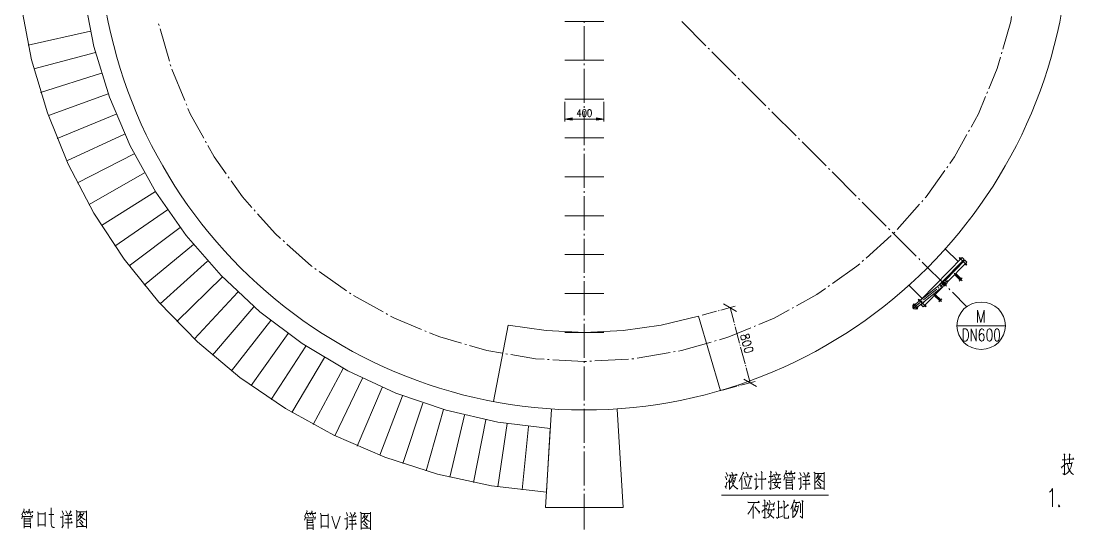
# Model space of a CAD drawing. Header units: millimetres. Extents: x 0 to 829, y 0 to 586.
# Drawn here: x 341.7 to 608.7, y 270.8 to 399.9 of the extents above; entities that cross this region are included whole.
import ezdxf

# ---------------------------------------------------------------- set-up
doc = ezdxf.new("R2010")
doc.units = ezdxf.units.MM

msp = doc.modelspace()

# ---------------------------------------------------------------- hatches: boundary and pattern name
h = msp.add_hatch(color=0)
h.dxf.hatch_style = 2
h.paths.add_polyline_path([(481.421722, 375.334389), (479.573167, 375.027472), (481.421722, 374.717028)])
h = msp.add_hatch(color=0)
h.dxf.hatch_style = 2
h.paths.add_polyline_path([(487.58475, 375.334389), (489.433306, 375.027472), (487.58475, 374.717028)])
h = msp.add_hatch(color=0)
h.dxf.hatch_style = 2
h.paths.add_polyline_path([(568.169778, 327.848031), (568.156725, 327.861083), (568.169778, 327.874136), (568.182831, 327.861083)])

# ---------------------------------------------------------------- linework, layer by layer
at = {"color": 0, "lineweight": 0}
for points in [[(357.575556, 406.661056), (360.14025, 393.467167), (364.070194, 380.611944), (369.323056, 368.2365), (375.845917, 356.481944), (383.564694, 345.475278), (392.391194, 335.339972), (402.233694, 326.181861), (412.979306, 318.106778), (424.511611, 311.199389), (436.707139, 305.537306), (449.424778, 301.187556), (462.530472, 298.188944), (475.876056, 296.583806)], [(341.651167, 403.817667), (344.325222, 390.052278), (348.325722, 376.614972), (353.613861, 363.625694), (360.133194, 351.211444), (367.827278, 339.492167), (376.622028, 328.570167), (386.436306, 318.554806), (397.174861, 309.537806), (408.738917, 301.607361), (421.015583, 294.837556), (433.891972, 289.288361), (447.248139, 285.016222), (460.953556, 282.056417), (474.881222, 280.444222)], [(590.624083, 392.793361), (592.638444, 399.781889), (592.857167, 401.062472)], [(376.544417, 399.178639), (376.660833, 398.765889)], [(376.897194, 397.940389), (379.271389, 389.703028)], [(489.433306, 399.813639), (479.573167, 399.813639)], [(484.505, 399.887722), (484.505, 399.457333)], [(484.505, 398.596556), (484.505, 389.967611)], [(515.316611, 393.647083), (509.217083, 399.746611)], [(359.240667, 397.315972), (343.460917, 393.798778)], [(516.233833, 392.733389), (515.926917, 393.036778)], [(360.524778, 391.957278), (344.907306, 387.76275)], [(489.433306, 389.9535), (479.573167, 389.9535)], [(522.943667, 386.023556), (516.844139, 392.123083)], [(587.071611, 382.700389), (589.195333, 387.829778), (590.031417, 390.733139)], [(590.267778, 391.558639), (590.387722, 391.967861)], [(379.50775, 388.881056), (379.627694, 388.468306)], [(379.885222, 387.649861), (383.166056, 379.73)], [(484.505, 389.106833), (484.505, 388.676444)], [(484.505, 387.812139), (484.505, 379.186722)], [(362.038194, 386.658556), (346.61475, 381.797278)], [(523.857361, 385.106333), (523.553972, 385.41325)], [(530.567194, 378.3965), (524.467667, 384.496028)], [(586.577722, 381.515056), (586.743528, 381.910167)], [(363.773861, 381.426861), (348.576194, 375.909417)], [(489.433306, 380.096889), (479.573167, 380.096889)], [(479.573167, 379.440722), (479.573167, 374.410111)], [(489.433306, 379.440722), (489.433306, 374.410111)], [(582.584278, 372.988417), (584.432833, 376.336278), (586.249639, 380.721306)], [(383.494139, 378.939778), (383.659944, 378.544667)], [(383.988028, 377.750917), (384.573639, 376.336278), (387.977944, 370.17325)], [(483.379639, 377.489861), (482.719944, 376.258667), (483.71125, 376.258667)], [(483.379639, 377.489861), (483.379639, 375.641306)], [(484.505, 378.322417), (484.505, 377.892028)], [(484.505, 377.027722), (484.505, 368.402306)], [(531.484417, 377.482806), (531.1775, 377.786194)], [(538.19425, 370.772972), (532.091194, 376.8725)], [(365.735306, 376.279833), (350.788111, 370.10975)], [(481.421722, 375.027472), (487.58475, 375.027472)], [(367.919, 371.217472), (353.2505, 364.412389)], [(581.959861, 371.863056), (582.168, 372.237)], [(388.394222, 369.421833), (388.598833, 369.047889)], [(489.433306, 370.23675), (479.573167, 370.23675)], [(539.107944, 369.85575), (538.804556, 370.162667)], [(545.817778, 363.145917), (539.71825, 369.245444)], [(577.200889, 363.735056), (578.417972, 365.449556), (581.547111, 371.111639)], [(370.314361, 366.253889), (355.952778, 358.827917)], [(389.015111, 368.296472), (390.5885, 365.449556), (393.66825, 361.113917)], [(484.505, 367.538), (484.505, 367.107611)], [(484.505, 366.246833), (484.505, 357.617889)], [(372.921389, 361.399667), (358.891417, 353.359861)], [(546.731472, 362.232222), (546.428083, 362.535611)], [(553.441306, 355.522389), (547.341778, 361.621917)], [(570.963778, 355.021444), (571.221306, 355.307194), (575.959111, 361.985278)], [(576.456528, 362.683778), (576.703472, 363.036556)], [(394.162139, 360.411889), (394.412611, 360.062639)], [(394.9065, 359.364139), (397.785167, 355.307194), (400.184056, 352.622556)], [(489.433306, 360.376611), (479.573167, 360.376611)], [(375.736556, 356.661861), (362.066417, 348.025861)], [(484.505, 356.757111), (484.505, 356.323194)], [(484.505, 355.462417), (484.505, 346.833472)], [(554.358528, 354.605167), (554.051611, 354.912083)], [(561.068361, 347.895333), (554.968833, 353.998389)], [(563.823556, 347.031028), (569.538556, 353.423361)], [(570.110056, 354.061889), (570.395806, 354.382917)], [(378.749278, 352.047528), (365.463667, 342.832972)], [(400.755556, 351.984028), (401.041306, 351.666528)], [(401.612806, 351.024472), (406.075444, 346.032667), (407.472444, 344.783833)], [(489.433306, 350.516472), (479.573167, 350.516472)], [(381.963083, 347.570778), (369.083167, 337.791778)], [(561.982056, 346.981639), (561.678667, 347.285028)], [(484.505, 345.972694), (484.505, 345.542306)], [(484.505, 344.678), (484.505, 336.052583)], [(555.9425, 339.784972), (562.331306, 345.496444)], [(568.691889, 340.271806), (562.592361, 346.371333)], [(562.966306, 346.071472), (563.252056, 346.3925)], [(385.360333, 343.231611), (372.914333, 332.909333)], [(408.110972, 344.212333), (408.432, 343.926583)], [(409.070528, 343.355083), (415.349972, 337.745917), (415.473444, 337.654194)], [(576.139028, 342.056861), (579.352833, 338.917139)], [(489.433306, 340.659861), (479.573167, 340.659861)], [(554.982944, 338.927722), (555.300444, 339.213472)], [(569.609111, 339.358111), (569.302194, 339.6615)], [(580.344139, 339.929611), (569.958361, 329.303944)], [(580.838028, 339.446306), (575.101861, 333.579611)], [(581.032056, 339.255806), (576.012028, 334.119361)], [(579.536278, 339.943722), (581.540056, 337.985806)], [(579.543333, 339.679139), (579.980778, 339.770861)], [(579.800861, 339.943722), (579.719722, 339.506278)], [(580.344139, 339.929611), (580.838028, 339.446306)], [(581.032056, 339.255806), (581.525944, 338.776028)], [(388.944556, 339.044139), (376.953639, 328.19975)], [(416.171944, 337.160306), (416.521194, 336.909833)], [(547.415861, 333.315028), (553.6565, 337.745917), (554.344417, 338.356222)], [(576.318944, 332.648278), (570.219417, 338.747806)], [(580.263, 338.716056), (575.705111, 334.052333)], [(580.315917, 338.666667), (575.863861, 334.112306)], [(581.525944, 338.776028), (576.505917, 333.639583)], [(580.192444, 338.786611), (580.386472, 338.596111)], [(581.092028, 338.162194), (581.529472, 338.253917)], [(581.353083, 338.426778), (581.271944, 337.989333)], [(392.705167, 335.015417), (381.1905, 323.663028)], [(417.223222, 336.415944), (424.21175, 331.455889)], [(484.505, 335.188278), (484.505, 334.757889)], [(484.505, 333.893583), (484.505, 325.268167)], [(574.710278, 332.567139), (576.601167, 334.091139)], [(575.6275, 333.999417), (574.981917, 333.480833)], [(576.304833, 333.156278), (576.505917, 333.523167), (576.3895, 333.918278), (576.022611, 334.119361), (575.6275, 333.999417)], [(578.308611, 335.974972), (580.298278, 334.027639)], [(578.414444, 335.593972), (579.825556, 334.214611)], [(578.693139, 335.876194), (580.100722, 334.496833)], [(580.365306, 334.768472), (579.589194, 333.971194)], [(579.825556, 334.214611), (579.966667, 334.158167), (580.10425, 334.218139), (580.160694, 334.35925), (580.100722, 334.496833)], [(396.635111, 331.1525), (385.621389, 319.316806)], [(538.32125, 327.677639), (543.514139, 330.545722), (545.666083, 332.07325)], [(546.368111, 332.570667), (546.717361, 332.817611)], [(566.903306, 332.817611), (570.222944, 329.572056)], [(568.169778, 327.861083), (574.798472, 333.209194)], [(568.727167, 327.169639), (575.355861, 332.51775)], [(575.419361, 332.524806), (570.413444, 327.406)], [(570.51575, 329.180472), (573.870667, 331.889806)], [(574.205806, 332.161444), (574.375139, 332.2955)], [(574.840806, 333.3115), (574.519778, 332.983417)], [(574.981917, 333.480833), (574.780833, 333.117472), (574.89725, 332.718833), (575.264139, 332.521278), (575.65925, 332.637694)], [(576.304833, 333.156278), (575.65925, 332.637694)], [(577.232639, 331.731056), (576.92925, 332.037972)], [(581.423639, 327.540056), (577.842944, 331.12075)], [(424.913778, 330.958472), (425.263028, 330.711528)], [(425.996806, 330.270556), (433.496861, 326.121889)], [(489.433306, 330.799722), (479.573167, 330.799722)], [(567.78525, 326.979139), (569.676139, 328.503139)], [(569.199889, 329.367444), (571.203667, 327.409528)], [(569.206944, 329.102861), (569.640861, 329.194583)], [(569.464472, 329.367444), (569.383333, 328.93)], [(571.044917, 329.039361), (569.919556, 327.889306)], [(570.011278, 328.774778), (570.177083, 328.912361)], [(573.140417, 330.686833), (575.130083, 328.7395)], [(573.24625, 330.305833), (574.657361, 328.926472)], [(573.521417, 330.588056), (574.932528, 329.208694)], [(574.392778, 328.658361), (575.172417, 329.452111)], [(574.657361, 328.926472), (574.798472, 328.870028), (574.936056, 328.93), (574.9925, 329.071111), (574.932528, 329.208694)], [(400.727333, 327.462444), (390.232194, 315.164611)], [(514.409972, 325.335194), (518.054167, 326.308861)], [(518.470444, 326.42175), (518.678583, 326.478194)], [(519.094861, 326.587556), (522.739056, 327.56475)], [(519.825111, 328.160944), (523.084778, 326.277111)], [(522.470944, 323.423139), (521.454944, 327.219028)], [(528.739806, 322.918667), (532.627417, 324.530861), (536.448, 326.640472)], [(537.195889, 327.05675), (537.573361, 327.261361)], [(568.586056, 328.196222), (568.116861, 328.122139), (567.802889, 327.765833), (567.795833, 327.293111), (568.092167, 326.922694), (568.557833, 326.830972), (568.970583, 327.060278), (569.139917, 327.504778)], [(567.929889, 328.160944), (568.977639, 326.859194)], [(569.919556, 327.889306), (570.413444, 327.406)], [(569.919556, 327.889306), (570.413444, 327.406)], [(570.755639, 327.585917), (571.193083, 327.677639)], [(571.016694, 327.8505), (570.935556, 327.413056)], [(584.178833, 323.476056), (584.178833, 326.555806), (585.05725, 323.476056), (585.939194, 326.555806), (585.939194, 323.476056)], [(404.974778, 323.948778), (395.015861, 311.209972)], [(434.248278, 325.709139), (434.622222, 325.501)], [(435.373639, 325.084722), (436.379056, 324.530861), (443.237056, 321.687472)], [(465.148083, 322.759917), (474.814194, 321.387611), (484.5685, 320.936056), (494.322806, 321.401722), (503.988917, 322.784611), (513.482167, 325.074139)], [(484.505, 324.403861), (484.505, 323.973472)], [(484.505, 323.112694), (484.505, 314.48375)], [(513.482167, 325.074139), (518.999611, 306.147611)], [(409.370389, 320.625611), (399.968861, 307.470528)], [(444.030806, 321.359389), (444.425917, 321.197111)], [(445.219667, 320.869028), (447.869028, 319.771889), (453.351194, 318.191444)], [(461.461556, 303.395944), (465.148083, 322.759917)], [(489.433306, 320.939583), (479.573167, 320.939583)], [(518.745611, 319.080444), (521.137444, 319.771889), (526.757194, 322.100222)], [(522.63675, 322.798722), (522.580306, 323.006861)], [(523.864417, 318.216139), (522.749639, 322.382444)], [(527.550944, 322.428306), (527.946056, 322.590583)], [(591.312, 322.629389), (578.985944, 322.629389)], [(582.577222, 318.741778), (582.577222, 321.821528), (583.910722, 318.741778), (583.910722, 321.821528)], [(585.81925, 321.380556), (585.724, 321.673361), (585.43825, 321.821528), (585.24775, 321.821528), (584.958472, 321.673361), (584.767972, 321.235917), (584.672722, 320.502139), (584.672722, 319.768361), (584.767972, 319.179222), (584.958472, 318.886417), (585.24775, 318.741778), (585.343, 318.741778), (585.62875, 318.886417), (585.81925, 319.179222), (585.9145, 319.620194), (585.9145, 319.768361), (585.81925, 320.209333), (585.62875, 320.502139), (585.343, 320.646778), (585.24775, 320.646778), (584.958472, 320.502139), (584.767972, 320.209333), (584.672722, 319.768361)], [(454.173167, 317.955083), (454.585917, 317.835139)], [(508.430389, 316.19825), (509.185333, 316.32525), (516.685389, 318.487778)], [(517.510889, 318.724139), (517.923639, 318.844083)], [(524.030222, 317.591722), (523.973778, 317.799861)], [(413.903583, 317.489417), (405.073556, 303.94275)], [(455.407889, 317.598778), (459.821139, 316.32525), (463.747556, 315.6585)], [(464.590694, 315.517389), (465.014028, 315.443306)], [(465.860694, 315.302194), (472.083694, 314.243861), (474.337944, 314.116861)], [(497.864694, 314.402611), (506.31725, 315.838417)], [(507.160389, 315.983056), (507.583722, 316.053611)], [(525.257889, 313.009139), (524.143111, 317.175444)], [(418.567306, 314.554306), (410.329944, 300.64075)], [(475.195194, 314.067472), (475.622056, 314.046306)], [(476.479306, 313.996917), (484.505, 313.545361), (485.037694, 313.577111)], [(484.505, 313.622972), (484.505, 313.189056)], [(485.894944, 313.622972), (486.321806, 313.647667)], [(487.179056, 313.697056), (495.737444, 314.176833)], [(496.594694, 314.226222), (496.922778, 314.243861), (497.021556, 314.2615)], [(525.423694, 312.381194), (525.370778, 312.592861)], [(423.350972, 311.820278), (415.720389, 297.564528)], [(484.505, 312.328278), (484.505, 303.702861)], [(526.552583, 308.172556), (525.536583, 311.964917)], [(428.251056, 309.297917), (421.237833, 294.728194)], [(519.507611, 306.285194), (523.151806, 307.262389)], [(523.568083, 307.37175), (523.776222, 307.428194)], [(524.196028, 307.541083), (527.836694, 308.51475)], [(524.92275, 309.114472), (528.182417, 307.230639)], [(433.253444, 306.983694), (426.875222, 292.128222)], [(438.351083, 304.891722), (432.618444, 289.771667)], [(443.533389, 303.018472), (438.453389, 287.665583)], [(484.505, 302.838556), (484.505, 302.408167)], [(448.789778, 301.367472), (444.376528, 285.8135)], [(454.116722, 299.945778), (450.37375, 284.215417)], [(476.175917, 301.476833), (474.644861, 276.57425)], [(484.505, 301.543861), (484.505, 292.918444)], [(494.361611, 276.57425), (492.830556, 301.476833)], [(459.496583, 298.756917), (456.434472, 282.878389)], [(464.922306, 297.797361), (462.548111, 281.802417)], [(470.386833, 297.070639), (468.700556, 280.991028)], [(475.876056, 296.583806), (474.881222, 280.444222)], [(484.505, 292.054139), (484.505, 291.62375)], [(484.505, 290.759444), (484.505, 282.134028)], [(605.659472, 288.660417), (606.749556, 288.660417)], [(606.142778, 290.156194), (606.386194, 289.870444), (606.26625, 290.039778), (606.26625, 284.808083), (605.82175, 285.153806)], [(606.989444, 288.776833), (608.67925, 288.776833), (608.5205, 289.122556), (608.358222, 288.833278)], [(607.47275, 290.156194), (607.754972, 289.870444), (607.592694, 289.983333), (607.592694, 287.739667)], [(535.650722, 285.912278), (535.760083, 285.665333), (535.096861, 284.434139)], [(536.906611, 285.862889), (537.054778, 285.566556), (536.539722, 284.776333)], [(605.458389, 286.878889), (605.581861, 286.476722), (605.500722, 286.706028), (606.749556, 287.799639)], [(608.195944, 288.028944), (608.076, 287.397472), (607.956056, 286.878889), (607.793778, 286.476722), (607.592694, 286.014583), (607.271667, 285.555972), (606.950639, 285.21025), (606.467333, 284.864528)], [(606.749556, 287.683222), (608.118333, 287.683222)], [(607.070583, 287.510361), (607.109389, 287.224611), (607.190528, 286.822444), (607.310472, 286.41675), (607.511556, 286.014583), (607.793778, 285.612417), (608.118333, 285.153806), (608.598111, 284.9245)], [(520.234333, 284.434139), (520.565944, 283.792083), (520.565944, 283.890861), (520.530667, 283.545139)], [(520.491861, 285.369), (520.823472, 284.677556), (520.823472, 284.776333), (520.749389, 284.434139)], [(521.529028, 284.578778), (521.712472, 284.236583), (521.638389, 284.38475), (520.862278, 282.853694)], [(521.119806, 284.776333), (523.229417, 284.776333), (523.007167, 284.973889), (522.859, 284.776333)], [(521.342056, 283.49575), (521.342056, 281.128611)], [(522.082889, 283.94025), (522.784917, 283.94025), (522.859, 284.236583), (522.672028, 283.396972), (522.379222, 282.610278), (521.97, 281.918833), (521.416139, 281.227389)], [(522.156972, 284.628167), (522.305139, 284.38475), (522.231056, 284.483528), (521.529028, 282.804306)], [(521.895917, 285.467778), (522.156972, 284.825722)], [(521.895917, 283.199417), (522.082889, 282.656139), (522.340417, 282.116389), (522.859, 281.6225), (523.3035, 281.326167), (523.451667, 281.375556), (523.155333, 281.178)], [(522.044083, 283.594528), (522.4145, 283.100639)], [(524.707556, 285.467778), (524.965083, 285.122056), (524.816917, 285.220833), (523.783278, 283.100639)], [(524.485306, 284.039028), (524.485306, 281.029833)], [(524.965083, 284.285972), (527.035889, 284.285972), (526.852444, 284.578778), (526.665472, 284.38475)], [(525.152056, 283.94025), (525.631833, 282.116389), (525.631833, 282.264556), (525.55775, 282.017611)], [(525.518944, 285.467778), (526.00225, 284.677556), (526.076333, 284.825722), (525.854083, 284.529389)], [(526.407944, 283.989639), (526.739556, 283.742694), (526.630194, 283.792083), (526.00225, 281.721278)], [(527.58975, 283.742694), (528.108333, 283.742694), (528.108333, 284.088417), (528.108333, 281.375556)], [(527.960167, 285.270222), (528.291778, 284.483528), (528.365861, 284.628167), (528.147139, 284.776333)], [(528.514028, 283.742694), (530.549556, 283.742694), (530.436667, 283.989639), (530.327306, 283.742694)], [(529.328944, 285.665333), (529.625278, 285.319611), (529.512389, 285.517167), (529.512389, 281.079222)], [(531.1775, 283.100639), (531.286861, 282.754917), (531.251583, 282.903083), (532.324028, 283.446361)], [(531.360944, 284.38475), (532.433389, 284.38475), (532.285222, 284.529389), (532.175861, 284.38475)], [(531.696083, 285.714722), (531.953611, 285.418389), (531.805444, 285.517167), (531.805444, 281.128611), (531.509111, 281.523722)], [(532.211139, 282.853694), (534.32075, 282.853694), (534.172583, 283.05125), (534.0985, 282.903083)], [(532.249944, 283.742694), (534.356028, 283.742694), (534.207861, 283.890861), (534.059694, 283.742694)], [(532.433389, 284.825722), (534.172583, 284.825722), (534.0985, 285.023278), (533.985611, 284.825722)], [(533.061333, 283.545139), (533.2095, 283.396972), (532.694444, 282.313944), (534.024417, 281.474333), (534.059694, 281.671889), (534.024417, 281.227389)], [(532.768528, 284.578778), (532.98725, 283.94025)], [(533.061333, 285.566556), (533.322389, 285.023278)], [(533.802167, 284.628167), (533.579917, 283.841472)], [(535.245028, 284.38475), (535.319111, 284.236583), (535.096861, 283.446361)], [(535.280306, 284.039028), (537.830889, 284.039028)], [(535.467278, 285.122056), (536.500917, 285.122056), (536.35275, 285.319611), (536.243389, 285.122056)], [(535.724806, 285.072667), (536.056417, 284.38475)], [(535.724806, 283.742694), (535.724806, 281.079222)], [(535.798889, 283.446361), (537.202944, 283.446361)], [(536.79725, 285.122056), (537.904972, 285.122056), (537.869694, 285.369), (537.721528, 285.122056)], [(537.128861, 284.973889), (537.389917, 284.335361)], [(537.202944, 283.693306), (537.202944, 282.656139)], [(537.869694, 284.335361), (537.682722, 283.594528)], [(538.719889, 283.841472), (539.383111, 283.841472), (539.383111, 284.187194), (539.383111, 281.573111), (539.090306, 281.128611), (539.570083, 281.820056)], [(539.199667, 285.418389), (539.496, 284.628167), (539.496, 284.726944), (539.421917, 284.529389)], [(539.792333, 284.285972), (541.676167, 284.285972), (541.528, 284.529389), (541.418639, 284.285972)], [(540.677806, 284.236583), (540.677806, 280.980444), (540.677806, 282.412722), (539.827611, 282.412722), (541.75025, 282.412722), (541.528, 282.560889), (541.528, 282.754917), (541.714972, 282.412722), (541.566806, 282.656139), (541.492722, 282.412722)], [(540.014583, 283.347583), (541.528, 283.347583), (541.344556, 283.545139), (541.231667, 283.396972)], [(540.16275, 285.418389), (540.529639, 284.628167), (540.529639, 284.776333), (540.494361, 284.529389)], [(541.231667, 285.418389), (541.492722, 285.171444), (541.379833, 285.220833), (540.900056, 284.529389)], [(542.713333, 285.517167), (542.935583, 285.319611), (542.935583, 281.128611), (542.935583, 281.424944), (545.338, 281.424944), (545.338, 281.029833), (545.338, 285.467778), (545.338, 285.171444), (542.935583, 285.171444)], [(543.711694, 284.483528), (544.449, 284.483528), (544.67125, 284.825722), (544.339639, 284.236583), (543.933944, 283.742694), (543.598806, 283.298194), (543.119028, 282.903083)], [(543.711694, 284.973889), (543.895139, 284.776333), (543.821056, 284.875111), (543.267194, 283.792083)], [(543.637611, 284.285972), (544.008028, 283.841472), (544.487806, 283.49575), (544.8935, 283.199417), (545.263917, 283.05125)], [(543.821056, 283.100639), (544.413722, 282.462111), (544.449, 282.560889), (544.339639, 282.313944)], [(484.505, 281.27325), (484.505, 280.839333)], [(520.234333, 281.918833), (520.456583, 281.326167), (520.3825, 281.573111), (520.678833, 283.001861)], [(524.816917, 281.424944), (526.887722, 281.424944), (526.852444, 281.6225), (526.665472, 281.474333)], [(527.850806, 281.079222), (528.552833, 281.968222)], [(533.654, 282.804306), (533.618722, 282.5115), (533.505833, 282.215167), (533.396472, 281.968222), (533.100139, 281.6225), (532.768528, 281.424944), (532.507472, 281.326167), (532.175861, 281.276778)], [(535.724806, 281.424944), (537.24175, 281.424944)], [(535.760083, 282.853694), (537.202944, 282.853694)], [(535.760083, 282.165778), (537.24175, 282.165778)], [(537.315833, 282.412722), (537.315833, 281.029833)], [(543.563528, 282.560889), (544.449, 281.671889), (544.523083, 281.820056), (544.374917, 281.573111)], [(602.498583, 280.458333), (602.784333, 280.677056), (603.211194, 281.333222), (603.211194, 276.733)], [(484.505, 279.978556), (484.505, 270.947444)], [(519.257139, 279.664583), (546.396333, 279.664583)], [(525.963444, 277.960667), (526.037528, 277.8125), (528.849167, 277.8125), (528.775083, 278.108833), (528.626917, 277.911278)], [(527.628556, 277.8125), (527.628556, 277.911278), (527.406306, 277.223361), (527.109972, 276.581306), (526.887722, 276.235583), (526.665472, 275.889861), (526.44675, 275.498278), (526.185694, 275.152556), (525.963444, 274.856222)], [(530.069778, 278.503944), (530.2885, 278.306389), (530.2885, 273.822583), (529.882806, 274.066)], [(530.845889, 277.911278), (530.95525, 277.667861), (530.733, 276.778861)], [(531.39975, 278.405167), (531.622, 277.713722)], [(532.694444, 277.763111), (532.398111, 276.729472)], [(533.618722, 278.257), (533.915056, 277.960667)], [(533.766889, 278.059444), (533.766889, 273.967222)], [(534.948694, 278.207611), (535.280306, 277.960667)], [(535.170944, 278.059444), (535.170944, 274.066), (535.170944, 273.967222), (535.319111, 273.871972), (536.317472, 273.871972), (536.317472, 274.461111)], [(537.647444, 278.454556), (537.869694, 278.108833), (537.756806, 278.207611), (536.871333, 276.087417)], [(538.349472, 277.713722), (537.647444, 275.547667), (538.091944, 276.82825), (538.755167, 276.82825)], [(537.830889, 277.763111), (539.164389, 277.763111), (539.016222, 277.960667), (538.903333, 277.763111)], [(539.679444, 278.306389), (539.975778, 278.059444), (539.827611, 278.158222), (539.827611, 273.822583), (539.27375, 274.312944)], [(342.367306, 276.165028), (342.480194, 275.918083), (341.813444, 274.686889)], [(342.183861, 275.374806), (343.2175, 275.374806), (343.069333, 275.572361), (342.959972, 275.374806)], [(342.441389, 275.325417), (342.776528, 274.6375)], [(343.626722, 276.115639), (343.774889, 275.819306), (343.256306, 275.029083)], [(343.513833, 275.374806), (344.625083, 275.374806), (344.586278, 275.62175), (344.438111, 275.374806)], [(343.848972, 275.226639), (344.1065, 274.588111)], [(345.880972, 275.473583), (345.990333, 274.979694), (345.990333, 271.677694), (345.990333, 272.171583), (347.803611, 272.171583), (347.803611, 271.677694), (347.803611, 275.325417), (347.803611, 274.930306), (346.029139, 274.930306)], [(349.257056, 276.411972), (349.257056, 272.418528), (349.433444, 271.7165), (349.782694, 271.480139), (350.135472, 271.480139)], [(352.079278, 275.671139), (352.375611, 274.880917), (352.375611, 274.979694), (352.301528, 274.785667)], [(353.042361, 275.671139), (353.40925, 274.880917), (353.40925, 275.029083), (353.373972, 274.785667)], [(354.114806, 275.671139), (354.372333, 275.424194), (354.259444, 275.473583), (353.779667, 274.785667)], [(355.592944, 275.769917), (355.815194, 275.572361), (355.815194, 271.381361), (355.815194, 271.677694), (358.217611, 271.677694), (358.217611, 271.282583), (358.217611, 275.720528), (358.217611, 275.424194), (355.815194, 275.424194)], [(356.591306, 274.736278), (357.328611, 274.736278), (357.550861, 275.078472), (357.21925, 274.489333), (356.813556, 273.995444), (356.478417, 273.550944), (355.998639, 273.155833)], [(356.591306, 275.226639), (356.77475, 275.029083), (356.700667, 275.127861), (356.146806, 274.044833)], [(414.104667, 275.773444), (414.217556, 275.5265), (413.550806, 274.295306)], [(413.921222, 274.983222), (414.954861, 274.983222), (414.806694, 275.180778), (414.697333, 274.983222)], [(415.360556, 275.724056), (415.508722, 275.427722), (414.993667, 274.641028)], [(415.251194, 274.983222), (416.358917, 274.983222), (416.323639, 275.230167), (416.175472, 274.983222)], [(417.618333, 275.082), (417.727694, 274.591639), (417.727694, 271.286111), (417.727694, 271.78), (419.540972, 271.78), (419.540972, 271.286111), (419.540972, 274.933833), (419.540972, 274.54225), (417.7665, 274.54225)], [(424.169417, 275.279556), (424.46575, 274.492861), (424.46575, 274.591639), (424.391667, 274.394083)], [(425.128972, 275.279556), (425.499389, 274.492861), (425.499389, 274.641028), (425.464111, 274.394083)], [(426.201417, 275.279556), (426.462472, 275.032611), (426.349583, 275.082), (425.869806, 274.394083)], [(427.679556, 275.378333), (427.901806, 275.180778), (427.901806, 270.993306), (427.901806, 271.286111), (430.304222, 271.286111), (430.304222, 270.894528), (430.304222, 275.328944), (430.304222, 275.032611), (427.901806, 275.032611)], [(494.361611, 276.57425), (474.644861, 276.57425)], [(527.332222, 276.976417), (527.332222, 273.773194)], [(527.776722, 276.680083), (528.884444, 275.350111)], [(528.958528, 275.597056), (528.849167, 275.004389)], [(529.625278, 275.300722), (529.586472, 275.597056), (530.697722, 276.38375)], [(529.660556, 276.976417), (530.584833, 276.976417)], [(531.992417, 275.93925), (531.918333, 275.350111), (531.731361, 274.905611), (531.473833, 274.461111), (531.1775, 274.115389), (530.807083, 273.921361), (530.475472, 273.822583)], [(530.623639, 275.93925), (532.655639, 275.93925), (532.620361, 276.284972), (532.472194, 276.038028)], [(530.881167, 277.420917), (532.472194, 277.420917)], [(531.360944, 277.075194), (531.473833, 276.927028), (531.068139, 275.152556), (532.546278, 273.871972)], [(533.766889, 276.433139), (534.652361, 276.433139), (534.578278, 276.729472), (534.356028, 276.433139)], [(536.169306, 277.173972), (535.170944, 276.38375)], [(536.095222, 277.371528), (536.204583, 276.976417)], [(537.351111, 277.173972), (537.351111, 273.921361)], [(538.793972, 277.075194), (538.681083, 276.235583), (538.536444, 275.745222), (538.388278, 275.300722), (538.166028, 274.806833), (537.904972, 274.461111), (537.573361, 274.115389)], [(537.830889, 276.136806), (538.423556, 275.448889)], [(539.238472, 277.519694), (539.421917, 277.322139), (539.312556, 277.371528), (539.312556, 275.152556)], [(604.918639, 277.170444), (604.777528, 276.951722), (604.918639, 276.733), (605.063278, 276.951722)], [(341.961611, 274.6375), (342.035694, 274.489333), (341.813444, 273.699111)], [(342.000417, 274.291778), (344.551, 274.291778)], [(342.441389, 273.995444), (342.441389, 271.331972)], [(342.480194, 273.106444), (343.923056, 273.106444)], [(342.480194, 272.418528), (343.958333, 272.418528)], [(342.515472, 273.699111), (343.923056, 273.699111)], [(343.923056, 273.946056), (343.923056, 272.912417)], [(344.032417, 272.665472), (344.032417, 271.282583)], [(344.586278, 274.588111), (344.402833, 273.847278)], [(348.727889, 274.768028), (349.959083, 274.768028)], [(351.5995, 274.094222), (352.26625, 274.094222), (352.26625, 274.439944), (352.26625, 271.825861), (351.969917, 271.381361), (352.449694, 272.072806)], [(352.671944, 274.538722), (354.555778, 274.538722), (354.407611, 274.785667), (354.29825, 274.538722)], [(353.557417, 274.489333), (353.557417, 271.233194), (353.557417, 272.665472), (352.707222, 272.665472), (354.629861, 272.665472), (354.407611, 272.813639), (354.407611, 273.007667), (354.594583, 272.665472), (354.446417, 272.912417), (354.372333, 272.665472)], [(352.894194, 273.600333), (354.407611, 273.600333), (354.224167, 273.797889), (354.114806, 273.649722)], [(356.443139, 272.813639), (357.328611, 271.924639), (357.402694, 272.072806), (357.254528, 271.825861)], [(356.517222, 274.538722), (356.887639, 274.094222), (357.367417, 273.7485), (357.773111, 273.452167), (358.143528, 273.304)], [(356.700667, 273.353389), (357.293333, 272.714861), (357.328611, 272.813639), (357.21925, 272.566694)], [(413.698972, 274.245917), (413.773056, 274.09775), (413.550806, 273.307528)], [(413.73425, 273.900194), (416.284833, 273.900194)], [(414.17875, 274.933833), (414.510361, 274.245917)], [(414.17875, 273.603861), (414.17875, 270.943917)], [(414.217556, 272.718389), (415.656889, 272.718389)], [(414.252833, 273.307528), (415.656889, 273.307528)], [(415.582806, 274.835056), (415.843861, 274.196528)], [(415.656889, 273.554472), (415.656889, 272.520833)], [(416.323639, 274.196528), (416.140194, 273.455694)], [(420.46525, 274.376444), (421.520056, 271.088556), (422.578389, 274.376444)], [(423.689639, 273.702639), (424.352861, 273.702639), (424.352861, 274.048361), (424.352861, 271.434278), (424.056528, 270.993306), (424.539833, 271.681222)], [(424.758556, 274.147139), (426.645917, 274.147139), (426.49775, 274.394083), (426.388389, 274.147139)], [(425.647556, 274.09775), (425.647556, 270.845139), (425.647556, 272.273889), (424.797361, 272.273889), (426.72, 272.273889), (426.49775, 272.422056), (426.49775, 272.619611), (426.681194, 272.273889), (426.533028, 272.520833), (426.462472, 272.273889)], [(424.980806, 273.20875), (426.49775, 273.20875), (426.314306, 273.406306), (426.201417, 273.258139)], [(428.677917, 274.344694), (429.41875, 274.344694), (429.641, 274.690417), (429.309389, 274.09775), (428.900167, 273.603861), (428.568556, 273.159361), (428.088778, 272.767778)], [(428.677917, 274.835056), (428.864889, 274.641028), (428.790806, 274.739806), (428.236944, 273.65325)], [(428.52975, 272.422056), (429.41875, 271.533056), (429.492833, 271.681222), (429.344667, 271.434278)], [(428.603833, 274.147139), (428.97425, 273.702639), (429.454028, 273.356917), (429.86325, 273.060583), (430.233667, 272.915944)], [(428.790806, 272.961806), (429.379944, 272.323278), (429.41875, 272.422056), (429.309389, 272.175111)], [(533.248306, 274.115389), (533.470556, 273.773194)], [(533.396472, 273.822583), (534.839333, 274.461111)], [(342.441389, 271.677694), (343.958333, 271.677694)], [(414.17875, 271.286111), (415.695694, 271.286111)], [(414.217556, 272.026944), (415.695694, 272.026944)], [(415.769778, 272.273889), (415.769778, 270.894528)]]:
    msp.add_lwpolyline(points, dxfattribs=at)
for points in [[(484.437972, 377.489861), (484.240417, 377.401667), (484.106361, 377.137083), (484.042861, 376.699639), (484.042861, 376.435056), (484.106361, 375.994083), (484.240417, 375.7295), (484.437972, 375.641306), (484.5685, 375.641306), (484.766056, 375.7295), (484.900111, 375.994083), (484.967139, 376.435056), (484.967139, 376.699639), (484.900111, 377.137083), (484.766056, 377.401667), (484.5685, 377.489861)], [(485.757361, 377.489861), (485.559806, 377.401667), (485.429278, 377.137083), (485.36225, 376.699639), (485.36225, 376.435056), (485.429278, 375.994083), (485.559806, 375.7295), (485.757361, 375.641306), (485.891417, 375.641306), (486.088972, 375.7295), (486.2195, 375.994083), (486.286528, 376.435056), (486.286528, 376.699639), (486.2195, 377.137083), (486.088972, 377.401667), (485.891417, 377.489861)], [(481.421722, 375.334389), (479.573167, 375.027472), (481.421722, 374.717028)], [(487.58475, 375.334389), (489.433306, 375.027472), (487.58475, 374.717028)], [(575.72275, 332.814083), (575.2465, 332.997528), (575.165361, 333.502), (575.564, 333.826556), (576.043778, 333.639583), (576.121389, 333.135111)], [(575.200639, 333.318556), (575.331167, 333.632528), (575.645139, 333.763056), (575.955583, 333.632528), (576.086111, 333.318556), (575.955583, 333.004583), (575.645139, 332.874056), (575.331167, 333.004583)], [(575.331167, 333.318556), (575.422889, 333.537278), (575.645139, 333.629), (575.863861, 333.537278), (575.955583, 333.318556), (575.863861, 333.099833), (575.645139, 333.008111), (575.422889, 333.099833)], [(568.003972, 327.515361), (568.1345, 327.829333), (568.448472, 327.959861), (568.762444, 327.829333), (568.892972, 327.515361), (568.762444, 327.201389), (568.448472, 327.070861), (568.1345, 327.201389)], [(526.309167, 320.237556), (526.139833, 320.456278), (525.914056, 320.480972), (525.709444, 320.428056), (525.529528, 320.290472), (525.469556, 320.099972), (525.455444, 319.747194), (525.420167, 319.475556), (525.257889, 319.256833), (525.074444, 319.11925), (524.771056, 319.038111), (524.545278, 319.066333), (524.418278, 319.11925), (524.252472, 319.337972), (524.164278, 319.662528), (524.203083, 319.934167), (524.280694, 320.043528), (524.464139, 320.181111), (524.771056, 320.26225), (524.996833, 320.234028), (525.243778, 320.128194), (525.413111, 319.909472), (525.600083, 319.609611), (525.74825, 319.475556), (525.974028, 319.447333), (526.175111, 319.50025), (526.358556, 319.637833), (526.393833, 319.909472)], [(580.573444, 318.741778), (580.573444, 321.821528), (581.240194, 321.821528), (581.525944, 321.673361), (581.716444, 321.380556), (581.811694, 321.08775), (581.906944, 320.646778), (581.906944, 319.913), (581.811694, 319.475556), (581.716444, 319.179222), (581.525944, 318.886417), (581.240194, 318.741778)], [(587.15275, 321.821528), (586.867, 321.673361), (586.6765, 321.235917), (586.58125, 320.502139), (586.58125, 320.061167), (586.6765, 319.327389), (586.867, 318.886417), (587.15275, 318.741778), (587.34325, 318.741778), (587.629, 318.886417), (587.8195, 319.327389), (587.91475, 320.061167), (587.91475, 320.502139), (587.8195, 321.235917), (587.629, 321.673361), (587.34325, 321.821528)], [(589.061278, 321.821528), (588.775528, 321.673361), (588.585028, 321.235917), (588.489778, 320.502139), (588.489778, 320.061167), (588.585028, 319.327389), (588.775528, 318.886417), (589.061278, 318.741778), (589.251778, 318.741778), (589.537528, 318.886417), (589.728028, 319.327389), (589.823278, 320.061167), (589.823278, 320.502139), (589.728028, 321.235917), (589.537528, 321.673361), (589.251778, 321.821528)], [(526.767778, 318.523056), (526.598444, 318.741778), (526.249194, 318.822917), (525.7165, 318.766472), (525.409583, 318.685333), (524.92275, 318.466611), (524.661694, 318.219667), (524.622889, 317.948028), (524.66875, 317.78575), (524.834556, 317.567028), (525.183806, 317.485889), (525.7165, 317.542333), (526.023417, 317.623472), (526.51025, 317.842194), (526.774833, 318.085611), (526.810111, 318.360778)], [(527.205222, 316.889694), (527.035889, 317.108417), (526.686639, 317.189556), (526.153944, 317.133111), (525.847028, 317.051972), (525.360194, 316.83325), (525.095611, 316.589833), (525.060333, 316.314667), (525.106194, 316.152389), (525.272, 315.937194), (525.62125, 315.852528), (526.153944, 315.908972), (526.460861, 315.990111), (526.947694, 316.208833), (527.212278, 316.455778), (527.247556, 316.727417)]]:
    msp.add_lwpolyline(points, close=True, dxfattribs=at)
for centre, major_axis, ratio in [((484.416806, 424.460458), (0, 123.195292), 0.999642), ((585.148972, 322.629389), (6.163028, 0), 0.974814)]:
    msp.add_ellipse(centre, major_axis=major_axis, ratio=ratio, start_param=0, end_param=6.283185, dxfattribs=at)

doc.saveas('drawing.dxf')
